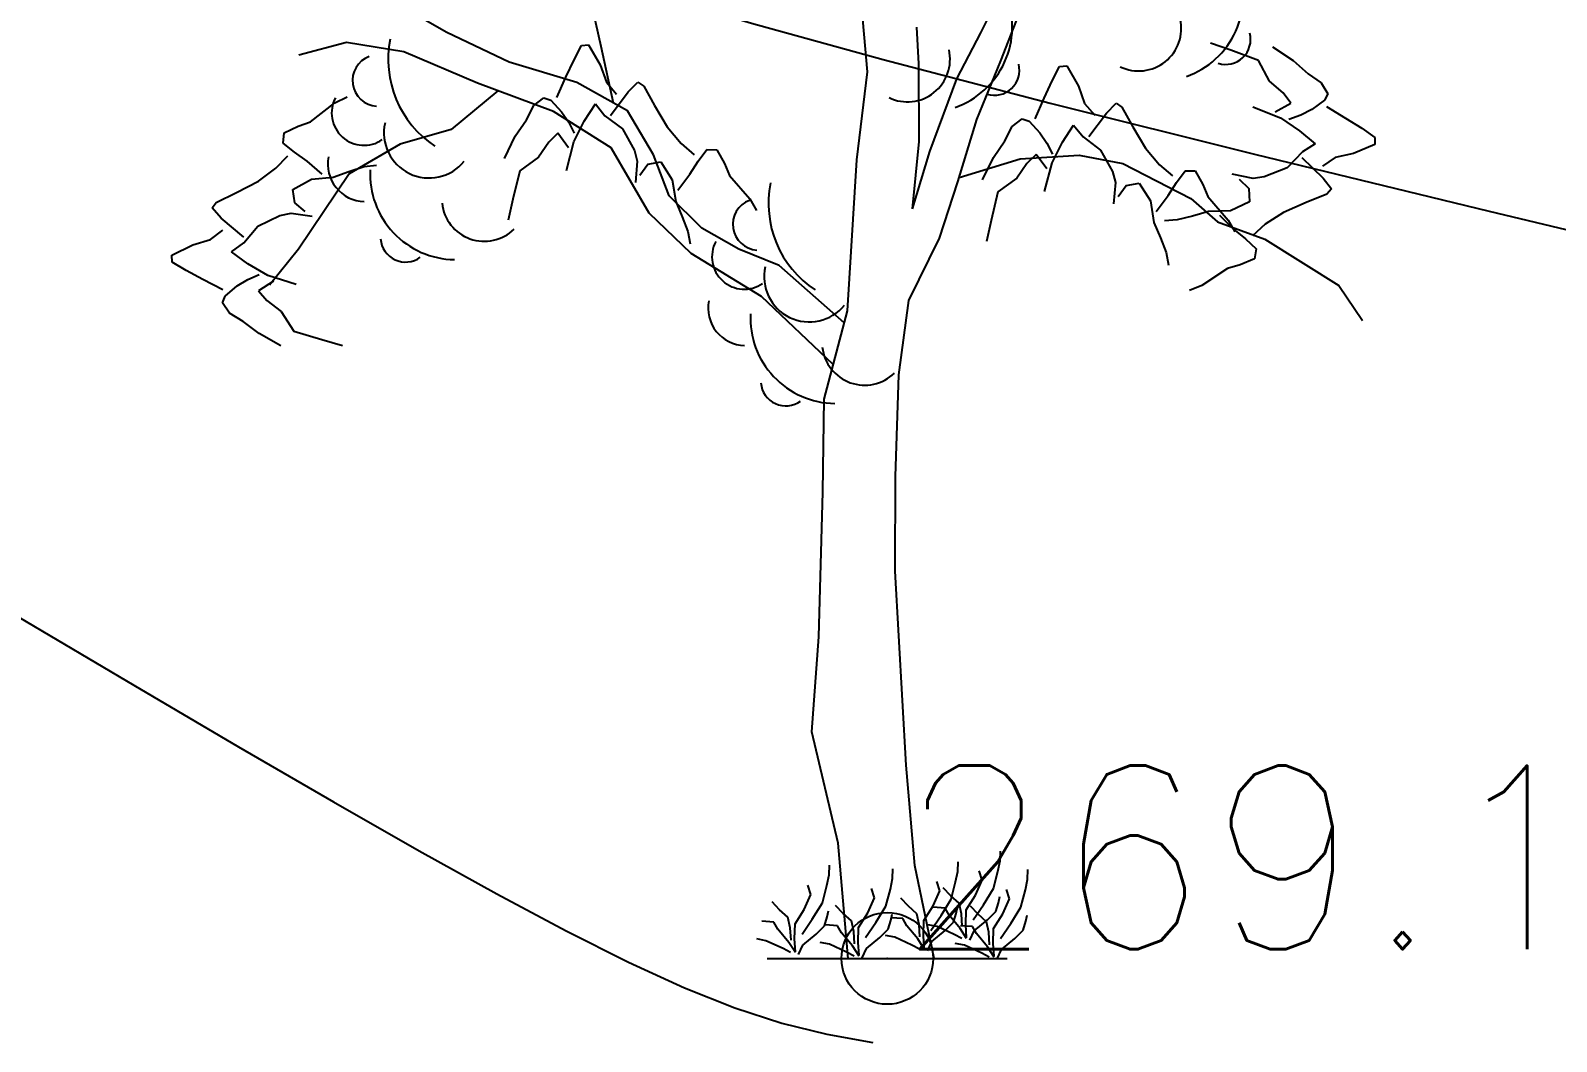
# Model space of a CAD drawing. Header units: millimetres. Extents: x 524954 to 526204, y 9523489 to 9524010.
# Drawn here: x 525419.71 to 525428.03, y 9523559.46 to 9523564.97 of the extents above; entities that cross this region are included whole.
import ezdxf

# ---------------------------------------------------------------- set-up
doc = ezdxf.new("R2010")
doc.units = ezdxf.units.MM
doc.header["$PDMODE"] = 32
doc.header["$PDSIZE"] = 0.5
doc.linetypes.add('ACAD_ISO12W100', pattern=[21, 12, -3, 0, -3, 0, -3])
for name, color, linetype in [('Arbre', 34, 'ACAD_ISO12W100'), ('CN_01_00', 3, 'Continuous'), ('CN_10_00', 1, 'Continuous'), ('TopoAlt', 3, 'Continuous'), ('TOPOJIS', 7, 'Continuous')]:
    doc.layers.add(name, color=color, linetype=linetype)
doc.styles.add('Simplex 1.0', font='Simplex.shx', dxfattribs={"width": 0.99, "height": 1})

# ---------------------------------------------------------------- blocks, each defined once
blk = doc.blocks.new('TCPOINT M')
at = {"color": 0}
blk.add_point((0, 0), dxfattribs=at)
at = {"layer": 'TopoAlt', "style": 'Simplex 1.0', "width": 0.99}
blk.add_attdef('ALT', (0.15, 0.15), '', height=1, dxfattribs=at)
blk = doc.blocks.new('v088')
at = {"linetype": 'Continuous'}
for p, q in [((-0.1073, 4.8293), (-0.1646, 5.4873)), ((0.5102, 5.0412), (0.6713, 5.3679)), ((-1.5592, 4.9668), (-1.6346, 5.3011)), ((-2.4003, 5.0425), (-2.6206, 5.1685)), ((0.6191, 4.888), (0.7312, 5.1764)), ((-2.0611, 4.8817), (-2.4003, 5.0425)), ((0.1717, 4.8724), (0.1613, 5.0712)), ((0.3786, 4.7897), (0.5102, 5.0412)), ((-2.9464, 4.9876), (-3.2062, 4.92)), ((-2.6344, 4.9381), (-2.9464, 4.9876)), ((-2.2328, 4.7662), (-2.6344, 4.9381)), ((-1.4917, 4.6586), (-1.5592, 4.9668)), ((-1.6919, 4.7713), (-2.0611, 4.8817)), ((-0.1657, 4.3492), (-0.1073, 4.8293)), ((0.1743, 4.4496), (0.1717, 4.8724)), ((0.489, 4.5681), (0.6191, 4.888)), ((-1.8192, 4.6131), (-2.2328, 4.7662)), ((-1.415, 4.6154), (-1.6919, 4.7713)), ((0.2314, 4.3948), (0.3786, 4.7897)), ((-2.1227, 4.7254), (-2.3768, 4.5144)), ((-1.5041, 4.4145), (-1.8192, 4.6131)), ((-1.2732, 4.3758), (-1.415, 4.6154)), ((-2.3768, 4.5144), (-2.655, 4.434)), ((0.3841, 4.2301), (0.489, 4.5681)), ((-2.655, 4.434), (-2.9315, 4.2727)), ((-1.2976, 4.0581), (-1.5041, 4.4145)), ((0.1384, 4.0819), (0.1743, 4.4496)), ((-1.1877, 4.1537), (-1.2732, 4.3758)), ((-0.2169, 3.5272), (-0.1657, 4.3492)), ((0.1384, 4.0819), (0.2314, 4.3948)), ((0.3911, 4.2526), (0.7235, 4.3553)), ((0.7235, 4.3553), (1.0465, 4.3745)), ((1.0465, 4.3745), (1.2838, 4.3297)), ((1.2838, 4.3297), (1.6547, 4.1385)), ((-2.9315, 4.2727), (-3.209, 3.8627)), ((0.2848, 3.9233), (0.3841, 4.2301)), ((-1.0099, 3.9771), (-1.1877, 4.1537)), ((1.6547, 4.1385), (1.8004, 4.0109)), ((-1.0692, 3.839), (-1.2976, 4.0581)), ((1.8004, 4.0109), (2.0573, 3.9168)), ((-0.8085, 3.8631), (-1.0099, 3.9771)), ((0.1177, 3.584), (0.2848, 3.9233)), ((2.0573, 3.9168), (2.4606, 3.664)), ((-3.209, 3.8627), (-3.3666, 3.6666)), ((-0.6849, 3.6045), (-1.0692, 3.839)), ((-0.589, 3.7744), (-0.8085, 3.8631)), ((-0.2343, 3.4611), (-0.589, 3.7744)), ((2.4606, 3.664), (2.589, 3.4739)), ((-0.2941, 3.234), (-0.6849, 3.6045)), ((0.064, 3.1786), (0.1177, 3.584)), ((-0.3436, 3.0457), (-0.2169, 3.5272)), ((0.0445, 2.6247), (0.064, 3.1786)), ((-0.3518, 2.5418), (-0.3436, 3.0457)), ((0.0429, 2.1085), (0.0445, 2.6247)), ((-0.3726, 1.7516), (-0.3518, 2.5418)), ((0.1022, 1.0525), (0.0429, 2.1085)), ((-0.4115, 1.2346), (-0.3726, 1.7516)), ((-0.2683, 0.6281), (-0.4115, 1.2346)), ((0.151, 0.5063), (0.1022, 1.0525)), ((-0.2127, 0), (-0.2683, 0.6281)), ((0.2565, 0), (0.151, 0.5063)), ((-0.6539, 0), (0.6539, 0))]:
    blk.add_line(p, q, dxfattribs=at)
at = {"color": 3, "linetype": 'Continuous'}
for p, q in [((-1.7068, 4.8945), (-1.6668, 4.9726)), ((-1.6668, 4.9726), (-1.6283, 4.976)), ((-1.6283, 4.976), (-1.5645, 4.8667)), ((1.8724, 4.9461), (1.762, 4.9854)), ((2.0224, 4.89), (1.8724, 4.9461)), ((2.0987, 4.9642), (2.2113, 4.8904)), ((-1.7514, 4.7999), (-1.7068, 4.8945)), ((-1.5645, 4.8667), (-1.5307, 4.7714)), ((0.8993, 4.7791), (0.9393, 4.8572)), ((0.9393, 4.8572), (0.9778, 4.8606)), ((0.9778, 4.8606), (1.0416, 4.7513)), ((2.0834, 4.7783), (2.0224, 4.89)), ((2.2113, 4.8904), (2.2929, 4.8185)), ((-1.8008, 4.6887), (-1.7514, 4.7999)), ((-1.5307, 4.7714), (-1.4755, 4.7074)), ((-1.4112, 4.7196), (-1.3587, 4.7727)), ((-1.3587, 4.7727), (-1.3272, 4.7513)), ((-1.3272, 4.7513), (-1.2679, 4.6451)), ((0.8546, 4.6845), (0.8993, 4.7791)), ((1.0416, 4.7513), (1.0754, 4.656)), ((2.1569, 4.7135), (2.0834, 4.7783)), ((2.2929, 4.8185), (2.3654, 4.7691)), ((2.3654, 4.7691), (2.4, 4.7096)), ((-3.1435, 4.5571), (-3.0095, 4.66)), ((-3.0095, 4.66), (-2.9439, 4.6918)), ((-1.9257, 4.6454), (-1.871, 4.6871)), ((-1.871, 4.6871), (-1.8334, 4.6747)), ((-1.8334, 4.6747), (-1.7744, 4.6115)), ((-1.5083, 4.5916), (-1.4112, 4.7196)), ((0.8053, 4.5733), (0.8546, 4.6845)), ((1.1948, 4.6042), (1.2474, 4.6573)), ((1.2474, 4.6573), (1.2789, 4.6359)), ((2.1133, 4.6106), (2.1989, 4.6584)), ((2.1989, 4.6584), (2.1569, 4.7135)), ((2.383, 4.6739), (2.3129, 4.6232)), ((2.4, 4.7096), (2.383, 4.6739)), ((-1.9657, 4.5674), (-1.9257, 4.6454)), ((-1.7744, 4.6115), (-1.7365, 4.5561)), ((-1.6512, 4.5605), (-1.5907, 4.6542)), ((-1.5907, 4.6542), (-1.5392, 4.5896)), ((-1.5392, 4.5896), (-1.4434, 4.5178)), ((-1.2679, 4.6451), (-1.1988, 4.529)), ((1.0754, 4.656), (1.1306, 4.592)), ((1.0978, 4.4762), (1.1948, 4.6042)), ((1.2789, 4.6359), (1.3382, 4.5297)), ((1.9921, 4.6376), (2.1424, 4.5777)), ((2.1424, 4.5777), (2.247, 4.5072)), ((2.2532, 4.5924), (2.1892, 4.5691)), ((2.3129, 4.6232), (2.2532, 4.5924)), ((2.3928, 4.6398), (2.497, 4.577)), ((2.497, 4.577), (2.5853, 4.5209)), ((-3.2911, 4.4407), (-3.2867, 4.4956)), ((-3.2867, 4.4956), (-3.2101, 4.5328)), ((-3.2101, 4.5328), (-3.1435, 4.5571)), ((-2.0269, 4.4774), (-1.9657, 4.5674)), ((-1.7952, 4.494), (-1.8447, 4.4455)), ((-1.7371, 4.415), (-1.7952, 4.494)), ((-1.7365, 4.5561), (-1.7054, 4.4954)), ((-1.7081, 4.4479), (-1.6512, 4.5605)), ((-1.4434, 4.5178), (-1.3781, 4.401)), ((-1.1988, 4.529), (-1.1228, 4.4377)), ((0.6404, 4.452), (0.6804, 4.53)), ((0.6804, 4.53), (0.7351, 4.5718)), ((0.7351, 4.5718), (0.7727, 4.5593)), ((0.7727, 4.5593), (0.8317, 4.4961)), ((0.8317, 4.4961), (0.8696, 4.4407)), ((0.9549, 4.4451), (1.0154, 4.5388)), ((1.0154, 4.5388), (1.0668, 4.4742)), ((1.3382, 4.5297), (1.4072, 4.4136)), ((2.247, 4.5072), (2.3325, 4.4356)), ((2.5853, 4.5209), (2.6578, 4.4715)), ((-3.2303, 4.3905), (-3.2911, 4.4407)), ((-2.0862, 4.3565), (-2.0269, 4.4774)), ((-1.8447, 4.4455), (-1.8998, 4.3645)), ((-1.7488, 4.2914), (-1.7081, 4.4479)), ((-1.1228, 4.4377), (-1.0524, 4.3767)), ((0.5791, 4.362), (0.6404, 4.452)), ((0.8696, 4.4407), (0.9007, 4.38)), ((0.898, 4.3325), (0.9549, 4.4451)), ((1.0668, 4.4742), (1.1627, 4.4024)), ((1.4072, 4.4136), (1.4833, 4.3223)), ((2.3325, 4.4356), (2.262, 4.3926)), ((2.6564, 4.4329), (2.5401, 4.3831)), ((2.6578, 4.4715), (2.6564, 4.4329)), ((-3.3314, 4.3035), (-3.2664, 4.3702)), ((-3.1617, 4.3413), (-3.2303, 4.3905)), ((-3.0788, 4.2707), (-3.1617, 4.3413)), ((-1.8998, 4.3645), (-2.0031, 4.2901)), ((-1.3781, 4.401), (-1.3629, 4.3412)), ((-1.3629, 4.3412), (-1.3723, 4.2259)), ((-1.3485, 4.2656), (-1.3049, 4.3248)), ((-1.3049, 4.3248), (-1.2331, 4.3384)), ((-1.2331, 4.3384), (-1.1715, 4.2405)), ((-1.0754, 4.2705), (-1.0302, 4.3418)), ((-1.0302, 4.3418), (-0.9835, 4.4054)), ((-0.9835, 4.4054), (-0.9285, 4.4041)), ((-0.9285, 4.4041), (-0.8869, 4.3298)), ((-0.8869, 4.3298), (-0.8589, 4.2646)), ((0.5199, 4.2411), (0.5791, 4.362)), ((0.7614, 4.3301), (0.7063, 4.2491)), ((0.8109, 4.3786), (0.7614, 4.3301)), ((0.869, 4.2996), (0.8109, 4.3786)), ((0.8572, 4.176), (0.898, 4.3325)), ((1.1627, 4.4024), (1.228, 4.2856)), ((2.262, 4.3926), (2.1788, 4.3064)), ((2.2601, 4.3616), (2.3751, 4.2494)), ((2.4412, 4.3615), (2.371, 4.3146)), ((2.5401, 4.3831), (2.4412, 4.3615)), ((-3.4268, 4.2328), (-3.3314, 4.3035)), ((-3.2386, 4.1877), (-3.1373, 4.2436)), ((-3.1373, 4.2436), (-3.0186, 4.2553)), ((-3.0186, 4.2553), (-2.9333, 4.2859)), ((-2.9333, 4.2859), (-2.8514, 4.3121)), ((-2.8514, 4.3121), (-2.7828, 4.3211)), ((-2.0031, 4.2901), (-2.0401, 4.1343)), ((-1.1411, 4.1837), (-1.0754, 4.2705)), ((-0.8589, 4.2646), (-0.7485, 4.1368)), ((0.7063, 4.2491), (0.603, 4.1747)), ((1.228, 4.2856), (1.2432, 4.2258)), ((1.4833, 4.3223), (1.5536, 4.2613)), ((1.5759, 4.2264), (1.6226, 4.29)), ((1.6226, 4.29), (1.6776, 4.2887)), ((1.6776, 4.2887), (1.7191, 4.2144)), ((1.9936, 4.2484), (1.8803, 4.2721)), ((1.9168, 4.2436), (1.9701, 4.193)), ((2.0548, 4.2561), (1.9936, 4.2484)), ((2.1788, 4.3064), (2.0548, 4.2561)), ((2.3751, 4.2494), (2.4212, 4.1906)), ((-3.6561, 4.1174), (-3.5467, 4.1705)), ((-3.5467, 4.1705), (-3.4268, 4.2328)), ((-3.2291, 4.1152), (-3.2386, 4.1877)), ((-1.1715, 4.2405), (-1.153, 4.1227)), ((0.603, 4.1747), (0.566, 4.0189)), ((1.2432, 4.2258), (1.2338, 4.1105)), ((1.2576, 4.1502), (1.3011, 4.2094)), ((1.3011, 4.2094), (1.373, 4.223)), ((1.373, 4.223), (1.4346, 4.1251)), ((1.5307, 4.1551), (1.5759, 4.2264)), ((1.7191, 4.2144), (1.7472, 4.1493)), ((1.9701, 4.193), (1.9747, 4.12)), ((2.396, 4.1621), (2.2833, 4.1164)), ((2.4212, 4.1906), (2.396, 4.1621)), ((-3.6793, 4.0872), (-3.6561, 4.1174)), ((-3.6294, 4.0317), (-3.6793, 4.0872)), ((-3.1725, 4.0683), (-3.2291, 4.1152)), ((-2.0401, 4.1343), (-2.0653, 4.0199)), ((-1.153, 4.1227), (-1.1176, 4.0393)), ((-0.7485, 4.1368), (-0.7129, 4.0731)), ((1.4346, 4.1251), (1.4531, 4.0073)), ((1.465, 4.0683), (1.5307, 4.1551)), ((1.7472, 4.1493), (1.8576, 4.0214)), ((1.9747, 4.12), (1.8699, 4.071)), ((2.2833, 4.1164), (2.1595, 4.0623)), ((-3.5071, 3.9275), (-3.6294, 4.0317)), ((-3.4297, 3.988), (-3.3093, 4.0465)), ((-3.3093, 4.0465), (-3.2488, 4.0583)), ((-3.2488, 4.0583), (-3.1342, 4.0423)), ((-1.1176, 4.0393), (-1.0867, 3.9591)), ((0.566, 4.0189), (0.5407, 3.9045)), ((1.4531, 4.0073), (1.4885, 3.9239)), ((1.5801, 4.0219), (1.511, 4.0175)), ((1.6636, 4.0426), (1.5801, 4.0219)), ((1.7506, 4.0673), (1.6636, 4.0426)), ((1.8699, 4.071), (1.7506, 4.0673)), ((1.8097, 4.0479), (1.8877, 3.9719)), ((1.8576, 4.0214), (1.8932, 3.9577)), ((2.0595, 3.9982), (1.9902, 3.936)), ((2.1595, 4.0623), (2.0595, 3.9982)), ((-3.785, 3.8871), (-3.6878, 3.9154)), ((-3.6878, 3.9154), (-3.6208, 3.9668)), ((-3.5069, 3.8964), (-3.4297, 3.988)), ((-1.0867, 3.9591), (-1.0738, 3.891)), ((1.4885, 3.9239), (1.5194, 3.8437)), ((1.8877, 3.9719), (1.9528, 3.9182)), ((1.9528, 3.9182), (2.0102, 3.864)), ((-3.8977, 3.8297), (-3.785, 3.8871)), ((-3.8965, 3.791), (-3.8977, 3.8297)), ((-3.5743, 3.8488), (-3.5069, 3.8964)), ((-3.4842, 3.783), (-3.5743, 3.8488)), ((1.5194, 3.8437), (1.5323, 3.7756)), ((2.0102, 3.864), (2.002, 3.8096)), ((-3.8209, 3.7466), (-3.8965, 3.791)), ((-3.729, 3.6966), (-3.8209, 3.7466)), ((-3.3751, 3.7197), (-3.4842, 3.783)), ((1.855, 3.7579), (1.7144, 3.6642)), ((1.9231, 3.7776), (1.855, 3.7579)), ((2.002, 3.8096), (1.9231, 3.7776)), ((-3.6208, 3.641), (-3.729, 3.6966)), ((-3.6087, 3.6076), (-3.5422, 3.6629)), ((-3.5422, 3.6629), (-3.4847, 3.6976)), ((-3.4847, 3.6976), (-3.4223, 3.7252)), ((-3.3439, 3.6889), (-3.4261, 3.6355)), ((-3.2212, 3.6701), (-3.3751, 3.7197)), ((1.7144, 3.6642), (1.6468, 3.6368)), ((-3.6232, 3.5708), (-3.6087, 3.6076)), ((-3.4261, 3.6355), (-3.3805, 3.5833)), ((-3.3805, 3.5833), (-3.3028, 3.5236)), ((-3.5847, 3.5138), (-3.6232, 3.5708)), ((-3.5091, 3.4694), (-3.5847, 3.5138)), ((-3.3028, 3.5236), (-3.2344, 3.4162)), ((-3.4228, 3.4031), (-3.5091, 3.4694)), ((-3.2344, 3.4162), (-3.081, 3.3703)), ((-3.3055, 3.337), (-3.4228, 3.4031)), ((-3.081, 3.3703), (-2.9682, 3.3386)), ((0.6155, 0.5313), (0.6179, 0.5842)), ((-0.3173, 0.4544), (-0.3149, 0.5073)), ((0.3847, 0.4736), (0.3871, 0.5265)), ((0.6034, 0.4736), (0.6155, 0.5313)), ((-0.3294, 0.3967), (-0.3173, 0.4544)), ((0.0168, 0.3774), (0.0288, 0.4351)), ((0.0288, 0.4351), (0.0313, 0.488)), ((0.2861, 0.3678), (0.2693, 0.4183)), ((0.3486, 0.3221), (0.3726, 0.4159)), ((0.3726, 0.4159), (0.3847, 0.4736)), ((0.4808, 0.3438), (0.5169, 0.4255)), ((0.5169, 0.4255), (0.5001, 0.476)), ((0.5794, 0.3798), (0.6034, 0.4736)), ((0.7525, 0.3726), (0.7645, 0.4303)), ((0.7645, 0.4303), (0.7669, 0.4832)), ((-0.452, 0.2669), (-0.4159, 0.3486)), ((-0.4159, 0.3486), (-0.4327, 0.3991)), ((-0.3534, 0.3029), (-0.3294, 0.3967)), ((-0.0697, 0.3294), (-0.0865, 0.3798)), ((-0.0072, 0.2837), (0.0168, 0.3774)), ((0.25, 0.2861), (0.2861, 0.3678)), ((0.3462, 0.3414), (0.3053, 0.3847)), ((0.3919, 0.3005), (0.3462, 0.3414)), ((0.4303, 0.2645), (0.4808, 0.3438)), ((0.5241, 0.2909), (0.5794, 0.3798)), ((0.6058, 0.3029), (0.6131, 0.3366)), ((0.6659, 0.3246), (0.6491, 0.375)), ((0.7285, 0.2789), (0.7525, 0.3726)), ((-0.5866, 0.2645), (-0.6275, 0.3077)), ((-0.5409, 0.2236), (-0.5866, 0.2645)), ((-0.5025, 0.1875), (-0.452, 0.2669)), ((-0.4087, 0.214), (-0.3534, 0.3029)), ((-0.327, 0.226), (-0.3197, 0.2596)), ((-0.2404, 0.2452), (-0.2813, 0.2885)), ((-0.1058, 0.2476), (-0.0697, 0.3294)), ((-0.0625, 0.1947), (-0.0072, 0.2837)), ((0.1154, 0.2837), (0.0745, 0.327)), ((0.1611, 0.2428), (0.1154, 0.2837)), ((0.1995, 0.2068), (0.25, 0.2861)), ((0.3149, 0.2741), (0.25, 0.2789)), ((0.2933, 0.2332), (0.3486, 0.3221)), ((0.3366, 0.2356), (0.3149, 0.2741)), ((0.375, 0.2452), (0.3823, 0.2789)), ((0.4039, 0.2428), (0.3919, 0.3005)), ((0.4279, 0.1827), (0.4303, 0.2645)), ((0.4953, 0.2404), (0.4544, 0.2837)), ((0.4688, 0.2092), (0.5241, 0.2909)), ((0.5457, 0.2092), (0.5914, 0.2548)), ((0.5914, 0.2548), (0.6058, 0.3029)), ((0.6299, 0.2428), (0.6659, 0.3246)), ((0.6732, 0.1899), (0.7285, 0.2789)), ((-0.6179, 0.1971), (-0.6828, 0.2019)), ((-0.5962, 0.1587), (-0.6179, 0.1971)), ((-0.5289, 0.1659), (-0.5409, 0.2236)), ((-0.5049, 0.1058), (-0.5025, 0.1875)), ((-0.464, 0.1322), (-0.4087, 0.214)), ((-0.3871, 0.1322), (-0.3414, 0.1779)), ((-0.3414, 0.1779), (-0.327, 0.226)), ((-0.2717, 0.1779), (-0.3366, 0.1827)), ((-0.25, 0.1394), (-0.2717, 0.1779)), ((-0.1947, 0.2043), (-0.2404, 0.2452)), ((-0.1827, 0.1467), (-0.1947, 0.2043)), ((-0.1587, 0.0865), (-0.1563, 0.1683)), ((-0.1563, 0.1683), (-0.1058, 0.2476)), ((-0.1178, 0.113), (-0.0625, 0.1947)), ((0.0048, 0.1587), (0.0192, 0.2068)), ((0.0192, 0.2068), (0.0264, 0.2404)), ((0.0841, 0.2164), (0.0192, 0.2212)), ((0.1058, 0.1779), (0.0841, 0.2164)), ((0.1659, 0.1058), (0.1058, 0.1779)), ((0.1731, 0.1851), (0.1611, 0.2428)), ((0.1779, 0.1178), (0.1731, 0.1851)), ((0.1971, 0.125), (0.1995, 0.2068)), ((0.2717, 0.1731), (0.2212, 0.1827)), ((0.238, 0.1515), (0.2933, 0.2332)), ((0.3654, 0.1298), (0.2717, 0.1731)), ((0.3149, 0.1515), (0.3606, 0.1971)), ((0.3967, 0.1635), (0.3366, 0.2356)), ((0.3606, 0.1971), (0.375, 0.2452)), ((0.464, 0.1731), (0.3991, 0.1779)), ((0.4087, 0.1755), (0.4039, 0.2428)), ((0.4327, 0.113), (0.4279, 0.1827)), ((0.4856, 0.1346), (0.464, 0.1731)), ((0.4736, 0.1491), (0.5457, 0.2092)), ((0.5409, 0.1995), (0.4953, 0.2404)), ((0.5529, 0.1418), (0.5409, 0.1995)), ((0.5794, 0.1635), (0.6299, 0.2428)), ((0.6179, 0.1082), (0.6732, 0.1899)), ((0.7405, 0.1539), (0.7549, 0.2019)), ((0.7549, 0.2019), (0.7621, 0.2356)), ((-0.6611, 0.0962), (-0.7116, 0.1058)), ((-0.5674, 0.0529), (-0.6611, 0.0962)), ((-0.5361, 0.0865), (-0.5962, 0.1587)), ((-0.5001, 0.0313), (-0.5361, 0.0865)), ((-0.5241, 0.0986), (-0.5289, 0.1659)), ((-0.5001, 0.0361), (-0.5049, 0.1058)), ((-0.4592, 0.0721), (-0.3871, 0.1322)), ((-0.3149, 0.0769), (-0.3654, 0.0865)), ((-0.1899, 0.0673), (-0.25, 0.1394)), ((-0.1779, 0.0793), (-0.1827, 0.1467)), ((-0.1539, 0.0168), (-0.1587, 0.0865)), ((-0.113, 0.0529), (-0.0409, 0.113)), ((-0.0409, 0.113), (0.0048, 0.1587)), ((0.0409, 0.1154), (-0.0096, 0.125)), ((0.1346, 0.0721), (0.0409, 0.1154)), ((0.2019, 0.0505), (0.1659, 0.1058)), ((0.2019, 0.0553), (0.1971, 0.125)), ((0.2188, 0.0409), (0.2428, 0.0914)), ((0.2428, 0.0914), (0.3149, 0.1515)), ((0.4063, 0.1082), (0.3654, 0.1298)), ((0.4327, 0.1082), (0.3967, 0.1635)), ((0.4496, 0.0986), (0.4736, 0.1491)), ((0.5457, 0.0625), (0.4856, 0.1346)), ((0.5578, 0.0745), (0.5529, 0.1418)), ((0.577, 0.0817), (0.5794, 0.1635)), ((0.6227, 0.0481), (0.6948, 0.1082)), ((0.6948, 0.1082), (0.7405, 0.1539)), ((-0.5265, 0.0313), (-0.5674, 0.0529)), ((-0.4832, 0.0216), (-0.4592, 0.0721)), ((-0.2212, 0.0337), (-0.3149, 0.0769)), ((-0.1803, 0.012), (-0.2212, 0.0337)), ((-0.1539, 0.012), (-0.1899, 0.0673)), ((-0.137, 0.0024), (-0.113, 0.0529)), ((0.1755, 0.0505), (0.1346, 0.0721)), ((0.4207, 0.0721), (0.3702, 0.0817)), ((0.5145, 0.0288), (0.4207, 0.0721)), ((0.5554, 0.0072), (0.5145, 0.0288)), ((0.5818, 0.0072), (0.5457, 0.0625)), ((0.5818, 0.012), (0.577, 0.0817)), ((0.5986, -0.0024), (0.6227, 0.0481))]:
    blk.add_line(p, q, dxfattribs=at)
for centre, major_axis, start_param, end_param in [((1.4749, 5.2432), (0.3298, 0.3298), 4.265936, 5.872819), ((0.2152, 5.0749), (-0.3298, 0.3298), 2.69514, 4.302022), ((1.3699, 5.0654), (-0.1641, 0.1641), 1.908121, 4.146545), ((-2.1547, 4.8961), (-0.3995, 0.3995), 0.587708, 1.773422), ((1.844, 5.0056), (-0.0964, 0.0964), 2.051824, 4.174223), ((-2.774, 4.7815), (-0.099, 0.099), -0.421529, 2.292047), ((0.1101, 4.8971), (-0.1641, 0.1641), 1.908121, 4.146545), ((0.5842, 4.8373), (0.0964, 0.0964), 3.62262, 5.745019), ((-2.8514, 4.6047), (-0.1246, 0.1246), 0.293965, 2.957824), ((-2.4968, 4.4965), (0.1741, 0.1741), 2.133893, 4.816631), ((-2.8441, 4.3258), (-0.1445, 0.1445), 0.590553, 2.325666), ((-2.352, 4.2724), (0.3298, 0.3298), 2.307735, 3.914618), ((-0.0823, 4.1124), (0.3995, 0.3995), 2.158504, 3.344219), ((-2.1954, 4.1377), (0.1641, 0.1641), 2.463212, 4.701636), ((-0.7016, 3.9977), (0.099, 0.099), 1.149268, 3.862844), ((-2.6253, 3.929), (0.0964, 0.0964), 2.435534, 4.557933), ((-0.779, 3.821), (0.1246, 0.1246), 1.864761, 4.52862), ((-0.4244, 3.7128), (0.1741, 0.1741), 2.133893, 4.816631), ((-0.7718, 3.542), (-0.1445, 0.1445), 0.590553, 2.325666), ((-0.2796, 3.4886), (0.3298, 0.3298), 2.307735, 3.914618), ((-0.1231, 3.3539), (0.1641, 0.1641), 2.463212, 4.701636), ((-0.5529, 3.1452), (0.0964, 0.0964), 2.435534, 4.557933)]:
    blk.add_ellipse(centre, major_axis=major_axis, ratio=1, start_param=start_param, end_param=end_param, dxfattribs=at)

msp = doc.modelspace()

# ---------------------------------------------------------------- linework, layer by layer
at = {"layer": 'CN_01_00', "elevation": 269, "flags": 128}
msp.add_lwpolyline([(525419.6493, 9523561.7746), (525420.2767, 9523561.4049), (525420.8472, 9523561.0699), (525421.3645, 9523560.7693), (525421.8321, 9523560.5022), (525422.2536, 9523560.268), (525422.6326, 9523560.0662), (525422.9727, 9523559.8961), (525423.2775, 9523559.757), (525423.552, 9523559.6478), (525423.8067, 9523559.5646), (525424.0534, 9523559.5032), (525424.3041, 9523559.4592)], dxfattribs=at)
at = {"layer": 'CN_10_00', "elevation": 270, "flags": 128}
msp.add_lwpolyline([(525419.623, 9523567.1915), (525419.9779, 9523566.9106), (525420.3096, 9523566.6638), (525420.6188, 9523566.4472), (525420.9058, 9523566.2572), (525421.1713, 9523566.0901), (525421.4157, 9523565.9421), (525421.6395, 9523565.8096), (525421.8482, 9523565.6883), (525422.0669, 9523565.5716), (525422.3256, 9523565.4527), (525422.6543, 9523565.3243), (525423.0829, 9523565.1794), (525423.6416, 9523565.011), (525424.3603, 9523564.812), (525425.269, 9523564.5753), (525426.3835, 9523564.2971), (525427.6628, 9523563.9863), (525429.0518, 9523563.655), (525430.4951, 9523563.3153), (525431.9377, 9523562.9792), (525433.3243, 9523562.659), (525434.5996, 9523562.3667)], dxfattribs=at)

# ---------------------------------------------------------------- block references
at = {"layer": 'Arbre'}
msp.add_blockref('v088', (525424.382, 9523559.917), dxfattribs=at)
at = {"layer": 'TOPOJIS'}
ref = msp.add_blockref('TCPOINT M', (525424.3824, 9523559.9169, 269.18), dxfattribs=at)
ref.add_attrib('ALT', '269.18', (525424.4324, 9523559.9669, 269.18), dxfattribs={"layer": 'TopoAlt', "height": 1, "style": 'Simplex 1.0', "width": 0.99})

doc.saveas('drawing.dxf')
